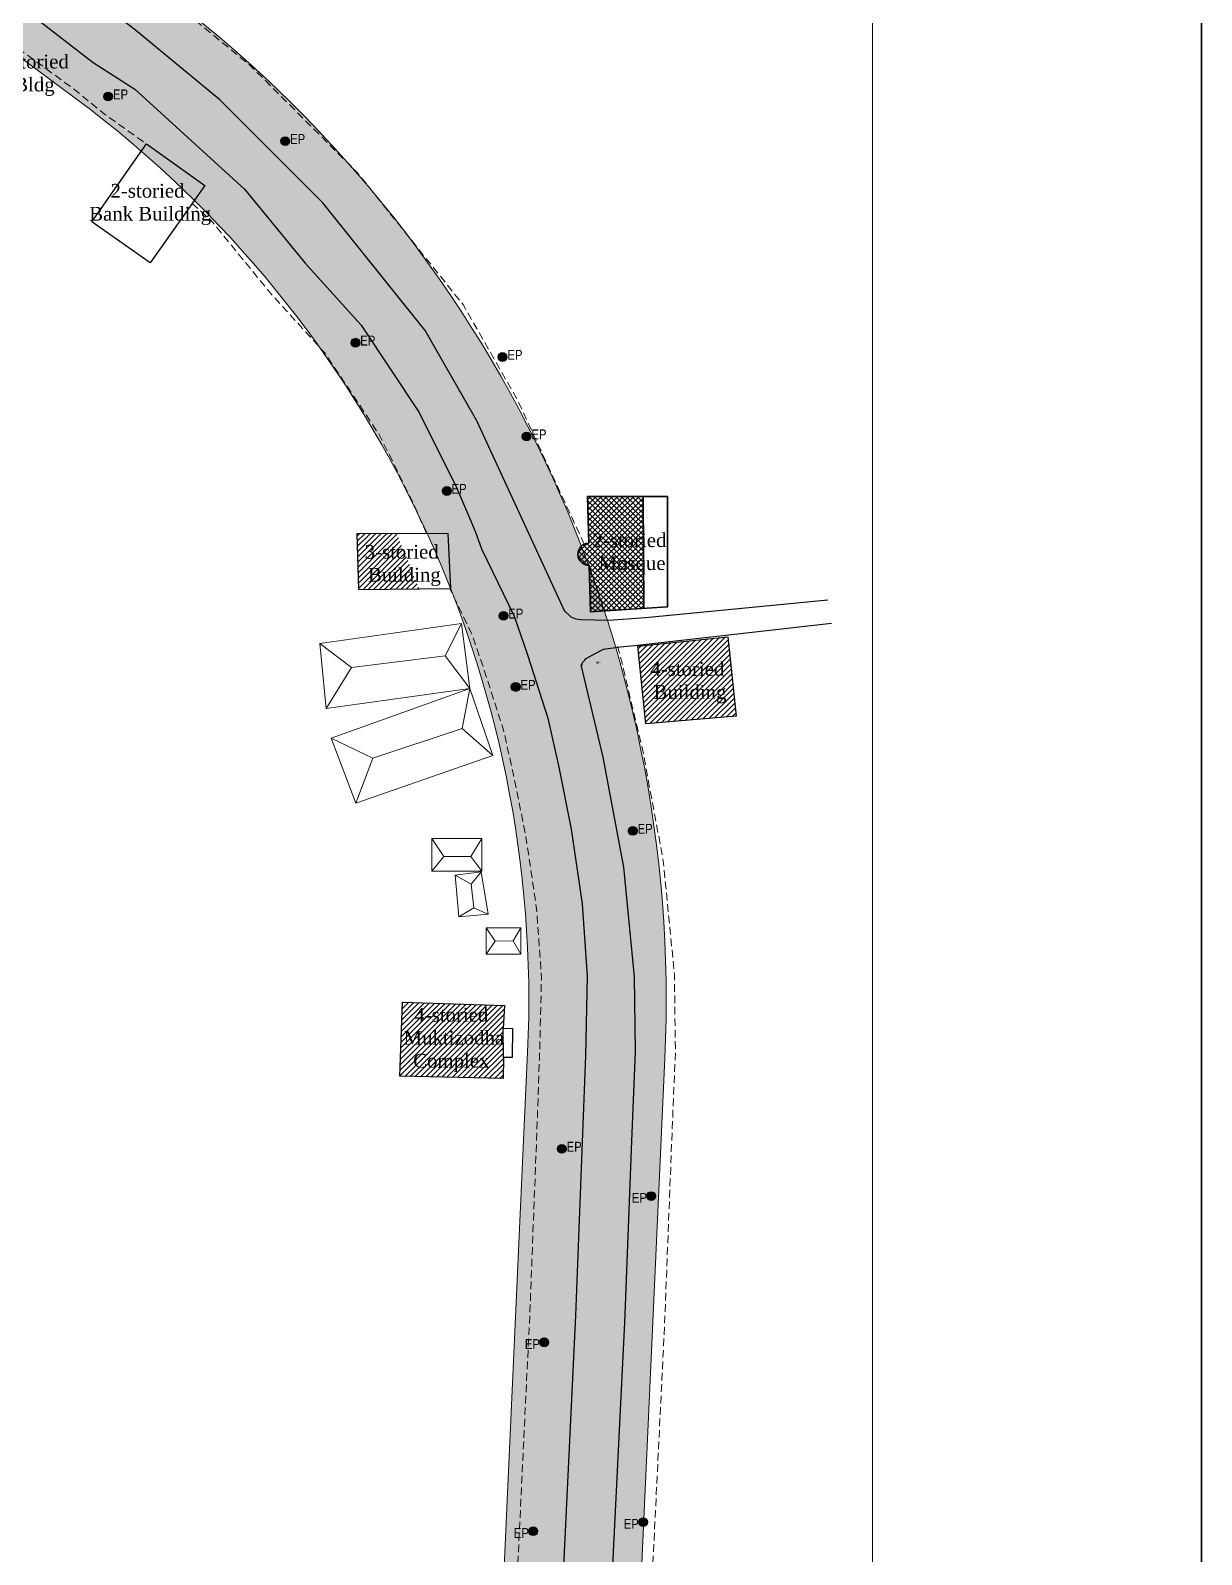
# Model space of a CAD drawing. Header units: inches. Extents: x -1373420 to 1275728, y -1279082 to 1370051.
# Drawn here: x 19076 to 26750, y 33044 to 43032 of the extents above; entities that cross this region are included whole.
import ezdxf

# ---------------------------------------------------------------- set-up
doc = ezdxf.new("R2010")
doc.units = ezdxf.units.IN
doc.header["$LTSCALE"] = 100
doc.header["$MEASUREMENT"] = 0
doc.linetypes.add('DASHDOTX2', pattern=[2, 1, -0.5, 0, -0.5])
doc.linetypes.add('DASHED', pattern=[0.75, 0.5, -0.25])
for name, color, linetype, lineweight in [('Area', 250, 'Continuous', 30), ('Boundary', 1, 'Continuous', 35), ('Box', 22, 'Continuous', 5), ('Building', 250, 'Continuous', 60), ('Hatch', 213, 'Continuous', 13), ('Katcha Road', 202, 'DASHED', 20), ('Power Pole', 216, 'DASHDOTX2', 30), ('pp', 5, 'DASHDOTX2', 30), ('Pucca Road', 202, 'Continuous', 40), ('Stucture', 180, 'Continuous', 35), ('Tinshed', 92, 'Continuous', 20)]:
    doc.layers.add(name, color=color, linetype=linetype, lineweight=lineweight)
for name, color, linetype in [('Electric pole', 1, 'Continuous'), ('Layout_Text', 7, 'Continuous'), ('spot level', 7, 'Continuous'), ('V-CTRL-HCPT', 150, 'Continuous'), ('V-NODE-TEXT', 11, 'Continuous')]:
    doc.layers.add(name, color=color, linetype=linetype)
doc.layers.add('road', color=7, linetype='Continuous', true_color=0x768ba2)
doc.styles.add('bidcon', font='ARIALN.TTF')
doc.styles.get("Standard").update_dxf_attribs({"font": 'arial.ttf'})
doc.styles.add('TR', font='times.ttf')
pattern_1 = [(45, (-258369.3613649813, 31980.83375680082), (-17.67766952966369, 17.67766952966369), [])]

# ---------------------------------------------------------------- blocks, each defined once
blk = doc.blocks.new('STA')
blk.add_lwpolyline([(0, 0.9999999999999964), (-0.8660254037844339, -0.5000000000000036), (0.8660254037844339, -0.5000000000000036)], close=True)
blk.add_circle((0, 0), 0.1181215260333346)
blk = doc.blocks.new('*U131', base_point=(239907.767, 2752555.269, 98.99606299))
at = {"layer": 'V-CTRL-HCPT', "xscale": 4, "yscale": 4, "zscale": 4}
blk.add_blockref('STA', (239907.767, 2752555.269, 98.99606299), dxfattribs=at)
at = {"layer": 'V-NODE-TEXT', "linetype": 'ByBlock', "char_height": 6}
for s, insert, attachment_point in [('882', (239912.7311016151, 2752561.269), 7), ('STA28', (239912.7311016151, 2752549.269), 1), ('99.00', (239912.7311016151, 2752555.269), 4)]:
    blk.add_mtext(s, dxfattribs=dict(at, insert=insert, attachment_point=attachment_point))
blk = doc.blocks.new('PP')
at = {"layer": 'pp'}
h = blk.add_hatch(color=1, dxfattribs=at)
h.dxf.hatch_style = 1
h.set_gradient(color1=(255, 0, 0), tint=1, name='SPHERICAL')
edge = h.paths.add_edge_path()
edge.add_arc((0, 0), 1.061231424485514, 0, 360)
at = {"layer": 'Power Pole', "linetype": 'Continuous', "lineweight": 30}
blk.add_circle((0, 0), 1.061231424485514, dxfattribs=at)
blk = doc.blocks.new('A$C225d3f41')
at = {"layer": 'Hatch'}
h = blk.add_hatch(dxfattribs=at)
h.set_pattern_fill('ANSI31', color=256, scale=200, style=0)
h.set_pattern_definition(pattern_1)
h.paths.add_polyline_path([(30563.96240335295, 41427.70362157972), (30528.71445283212, 41510.79291946417), (30268.83577627223, 41510.51694444013), (30279.39109710028, 41145.7186158263), (30679.31488095538, 41149.28401951148), (30642.53676357272, 41225.58814684689), (30598.90018756007, 41345.34547262442)])
edge = h.paths.add_edge_path()
edge.add_line((30276.05043514195, 41142.37795386797), (30282.73175905866, 41149.05927778463))
h.paths.add_polyline_path([(30282.33402327046, 41133.15535277874), (30293.98941114935, 41133.15535277874), (30293.98941114935, 41144.10173338308), (30282.33402327046, 41144.10173338308)], flags=9)
h.paths.add_polyline_path([(30282.31327183801, 41147.48421686858), (30298.7449477468, 41147.48421686858), (30298.7449477468, 41158.4305974729), (30282.31327183801, 41158.4305974729)], flags=24)
h.paths.add_polyline_path([(30280.67736724851, 41140.3267019678), (30308.83360247756, 41140.3267019678), (30308.83360247756, 41151.27308257213), (30280.67736724851, 41151.27308257213)], flags=9)
h.paths.add_polyline_path([(30291.1623528279, 41143.48571198986), (30836.15717257513, 41143.99451530501), (30835.83466821094, 41489.43882071884), (30290.83984846371, 41488.93001740368)], flags=9)
h = blk.add_hatch(dxfattribs=at)
h.set_pattern_fill('ANSI31', color=256, scale=200, style=0)
h.set_pattern_definition(pattern_1)
h.paths.add_polyline_path([(32753.36482328037, 40315.044622362), (32699.3658329933, 40835.72780553181), (32109.39109710028, 40774.14381267348), (32161.04464040679, 40265.16743472692)])
h.paths.add_polyline_path([(32162.76906780041, 40375.39663825445), (32707.7638875476, 40375.90544156961), (32707.44138318346, 40721.34974698344), (32162.44656343627, 40720.84094366829)], flags=24)
h = blk.add_hatch(dxfattribs=at)
h.set_pattern_fill('ANSI31', color=256, scale=200, style=0)
h.set_pattern_definition(pattern_1)
h.paths.add_polyline_path([(30549.70605773089, 37955.24617487433), (31228.10864381201, 37939.95016931253), (31229.07212788414, 38077.33346690422), (31228.00734961068, 38270.72441056332), (31235.72967977618, 38419.34066307017), (30567.22574277018, 38441.1910567778)])
at = {"layer": 'Stucture', "lineweight": 25}
h = blk.add_hatch(dxfattribs=at)
h.set_pattern_fill('ANSI37', color=253, scale=200, style=0)
h.set_pattern_definition([(45, (-258369.3613649813, 31980.83375680082), (-17.67766952966369, 17.67766952966369), []), (135, (-258369.3613649813, 31980.83375680082), (-17.67766952966369, -17.67766952966369), [])])
h.paths.add_polyline_path([(32144.77322073397, 41754.22255282531), (31780.41471914743, 41754.22255282531), (31788.06594224519, 41448.58720855119, 1), (31791.70050392393, 41303.40120419846), (31799.35172702168, 40997.76585992434), (32148.34751552041, 41020.70710856315)])
h.paths.add_polyline_path([(31793.72243327748, 41219.52213957389), (32312.94640716882, 41220.00688340934), (32312.62496603926, 41564.31232568559), (31793.40099214793, 41563.82758185014)], flags=9)
at = {"layer": 'Box', "color": 0, "linetype": 'ByBlock', "lineweight": 35, "elevation": 159.972868}
blk.add_lwpolyline([(0, 367.8653985182027), (35803.15767834708, 367.8653985182027), (35803.15767834708, 50047.15228601613), (0, 50047.15228601613)], close=True, dxfattribs=at)
at = {"layer": 'Building', "lineweight": 30}
for points in [[(28889.03676639107, 44064.97058433815), (29273.21101462381, 43793.73957489488), (28914.03153959929, 43284.99426188142), (28530.84779001382, 43555.12806464623)], [(32109.39109710028, 40774.14381267348), (32699.3658329933, 40835.72780553181), (32753.36482328037, 40315.044622362), (32161.04464040679, 40265.16743472692)]]:
    blk.add_lwpolyline(points, close=True, dxfattribs=at)
for points in [[(30279.39109710028, 41145.7186158263), (30884.39109710028, 41151.11231661782), (30866.55645143037, 41511.15168669711), (30268.83577627223, 41510.51694444013), (30279.39109710028, 41145.7186158263)], [(30567.22574277018, 38441.1910567778), (31235.72967977618, 38419.34066307017), (31228.00734961068, 38270.72441056332), (31287.19216742489, 38267.09077384564), (31285.84199527936, 38077.60837959925), (31229.07212788414, 38077.33346690423), (31228.10864381201, 37939.95016931253), (30549.70605773089, 37955.24617487433), (30567.22574277018, 38441.1910567778)], [(31229.07212788414, 38077.33346690423), (31228.00734961068, 38270.72441056332)]]:
    blk.add_lwpolyline(points, dxfattribs=at)
at = {"layer": 'Katcha Road', "color": 190, "flags": 128}
for points in [[(31758.39688161586, 41441.42857636142), (31320.3991206424, 42388.42979759006), (30964.42772488156, 43012.32327381591), (30268.9121047231, 43879.91049581976), (29571.99540305656, 44576.82719748366), (29004.51848632772, 45044.55104936702), (28513.53282911429, 45424.26844940896), (28267.06826245395, 45620.79735597976)], [(27837.05871541094, 44767.10428867066), (28039.38958420529, 44698.70224915526), (28405.48542114074, 44431.2189742414), (28614.48214645259, 44261.19028326085), (28889.19839128433, 44064.85647548481)], [(30724.15319797851, 41511.00046328082), (30649.21520273254, 41687.65032002008), (30417.35064733843, 42155.69892429568), (30059.97622376785, 42693.32390303016), (29702.24007116718, 43087.0799578081), (29313.40894822741, 43562.84285403367), (29189.82747231552, 43675.63431197893)], [(31301.41586498858, 34311.79599414669), (31401.91399312887, 36400.10439842022), (31445.8169309512, 37535.2134801594), (31465.81931912078, 38099.71225056118), (31478.06913877709, 38604.05373524766), (31446.19288271107, 39052.07153514919), (31376.38163043273, 39523.56249820373), (31297.19938182394, 39918.5530174349), (31229.98277983983, 40222.77555457927), (31101.68626712239, 40620.80910270716), (31020.66878039151, 40855.63663787639), (30878.27760110761, 41151.05781352994)], [(32156.75330182334, 33713.94696228354), (32285.04234719503, 36328.94338251554), (32330.75189272844, 37517.70680458142), (32355.79946110415, 38113.22470814626), (32349.2702049592, 38622.46562302949), (32276.00910018908, 39367.6741561671), (32138.3617787555, 40107.47285904602), (31989.81741106149, 40729.02227782357), (31976.74704126967, 40771.92101270847)]]:
    blk.add_lwpolyline(points, dxfattribs=at)
at = {"layer": 'Pucca Road', "color": 202, "lineweight": 25, "flags": 128}
for points in [[(31631.4777112733, 41001.19105676717), (31631.47771127318, 41001.19105676756), (31053.4855852889, 42250.87609614114), (30715.57219946181, 42843.12019063168), (30045.13912859728, 43679.41940323365), (29370.06038844195, 44354.49814338641), (28817.30448292737, 44810.08869457369), (28333.1312545797, 45184.53751346896), (27556.55645143037, 45753.04145047472), (26260.57219946367, 46702.37215913212)], [(28137.19564478082, 44911.61462169754), (28540.25993769226, 44599.04901629205), (28814.55437214841, 44424.30708772744), (29531.83204198239, 43769.65562370195), (29929.56295795907, 43283.00318941924), (30297.26511284692, 42878.27767093464), (30677.72480469738, 42305.92380269532), (30921.95015221817, 41812.92334024197), (31005.84558715281, 41615.15828776577), (31045.63809045759, 41521.35620532542), (31085.33052354073, 41412.42328542201), (31298.53852829692, 40970.07734980582), (31386.28086088022, 40715.7579859014), (31519.86201611703, 40301.32909726103), (31590.76904985664, 39980.40365519918), (31672.02889237535, 39575.04932448695), (31744.62731757184, 39084.73436386053), (31778.32810497453, 38611.07294653946), (31765.69030969945, 38090.75798590885), (31745.6115695404, 37524.10444259558), (31701.63519158756, 36387.09656858429), (31499.62731757184, 32189.45877330432)], [(31628.13704931486, 41004.53171872588), (31671.37704215269, 40966.43770736991), (31703.08269139566, 40953.19305651105), (31735.33018425578, 40947.96271031265), (31919.21938243532, 40944.10876420524), (32160.49925403978, 40961.3543318115), (33353.78021468665, 41076.85959957446)], [(31740.23655313154, 40642.54356184853), (31746.86678553163, 40666.22347593062), (31761.31214148132, 40682.45714903395), (31771.24392804876, 40692.15193373296), (31785.80841993523, 40701.50601740795), (31839.45888487995, 40729.10051476559), (31885.57219946367, 40753.47452133855), (31993.44455281692, 40769.90512757102), (32088.20999473875, 40778.78948197499), (33378.84712429321, 40924.82814563344)], [(31680.9659002496, 29199.18318276302), (31680.9659002496, 29199.18318276302), (31705.69030969759, 29739.18318276371), (31802.26511284878, 31831.97845834059), (32023.52495536749, 36342.05719851128), (32069.19424670731, 37529.77373392841), (32093.91865615529, 38117.60837961089), (32087.65881363658, 38605.83672607023), (32016.91078213957, 39325.48239534705), (31883.01314434392, 40045.12806464227), (31738.36747505306, 40650.36428512028)]]:
    blk.add_lwpolyline(points, dxfattribs=at)
at = {"layer": 'Stucture'}
blk.add_line((32144.77322073397, 41754.22255282531), (32148.34751552041, 41020.70710856315), dxfattribs=at)
blk.add_lwpolyline([(31788.06594224519, 41448.58720855119), (31780.41471914743, 41754.22255282531), (32303.64306560328, 41754.22255282531), (32303.64306560328, 41030.91546621205), (31799.35172702168, 40997.76585992434), (31791.70050392393, 41303.40120419846)], dxfattribs=at)
blk.add_arc((31789.88322308456, 41375.99420637482), 72.61574536301366, 91.4340332595475, 271.4340332595475, dxfattribs=at)
at = {"layer": 'Tinshed'}
for points in [[(30025.68195412791, 40791.85799535068), (30953.56432544609, 40923.19893077769), (31009.50920733606, 40497.17530873053), (30066.83531608194, 40366.14236770379), (30025.68195412791, 40791.85799535068)], [(30066.83531608194, 40366.14236770379), (30233.9550001992, 40633.62769361273), (30846.59473514889, 40709.80974637533), (30953.56432544609, 40923.19893077769)], [(30233.9550001992, 40633.62769361273), (30025.68195412791, 40791.85799535068)], [(30846.59473514889, 40709.80974637533), (31009.50920733606, 40497.17530873053)], [(30099.87818904675, 40171.66613353037), (31009.50920733606, 40497.17530873053), (31159.58215275808, 40057.92913497294), (30261.0102033905, 39744.28578864471), (30099.87818904675, 40171.66613353037)], [(30261.0102033905, 39744.28578864471), (30372.33393823542, 40039.38647393067), (30958.07504452998, 40234.42110264874), (31009.50920733606, 40497.17530873053)], [(30372.33393823542, 40039.38647393067), (30099.87818904675, 40171.66613353037)], [(30958.07504452998, 40234.42110264874), (31159.58215275808, 40057.92913497294)], [(30760.53808803891, 39513.43102664864), (30837.20059372718, 39395.49854559104), (31016.05457137886, 39395.49854559104), (31086.86561732652, 39299.10444258953)], [(31016.05457137886, 39395.49854559104), (31086.86561732652, 39513.43102664864)], [(30837.20059372718, 39395.49854559104), (30760.53808803891, 39299.10444258953)], [(30913.14765258727, 39272.5010983561), (31017.42120108579, 39213.7752810473), (31034.9762586779, 39058.14310412487), (31129.07613646967, 39016.46664731841)], [(31017.42120108579, 39213.7752810473), (31082.34385300596, 39294.38003314062)], [(31034.9762586779, 39058.14310412487), (30936.05997178238, 39000.22418337178)], [(31175.06008326996, 38840.24690683078), (31115.42671573884, 38928.62541271265)], [(31291.70102527644, 38841.97306065051), (31342.53490866383, 38928.62541271265)], [(31115.42671573884, 38755.12226991596), (31175.06008326996, 38840.24690683078), (31291.70102527644, 38841.97306065051), (31342.53490866383, 38755.12226991596)]]:
    blk.add_lwpolyline(points, dxfattribs=at)
for points in [[(30760.53808803891, 39513.43102664864), (31086.86561732652, 39513.43102664864), (31086.86561732652, 39299.10444258953), (30760.53808803891, 39299.10444258953)], [(30913.14765258727, 39272.5010983561), (31082.34385300596, 39294.38003314062), (31129.07613646967, 39016.46664731841), (30936.05997178238, 39000.22418337178)], [(31115.42671573884, 38928.62541271265), (31342.53490866383, 38928.62541271265), (31342.53490866383, 38755.12226991596), (31115.42671573884, 38755.12226991596)]]:
    blk.add_lwpolyline(points, close=True, dxfattribs=at)
at = {"layer": 'spot level', "linetype": 'ByBlock', "xscale": 27, "yscale": 27, "zscale": 27}
for p in [(28638.92445089039, 44375.87030141157), (29799.35172702168, 44083.47452133623), (30258.99160157802, 42762.41152920349, -100.5228677165354), (31223.4855852889, 42668.63200165409), (31380.53282938321, 42147.68711977064), (30857.18637269159, 41790.63987567051), (31229.08193120483, 40972.87817541844), (31308.99739631248, 40506.2304268401), (32076.59582150896, 39562.647749686), (31611.51708135178, 37478.90759220006), (32197.42838789831, 37169.93700898982), (31496.47771127324, 36211.23042684545), (32144.04256112623, 35033.08661528661), (31424.11550654832, 34973.12019063005)]:
    blk.add_blockref('PP', p, dxfattribs=at)
at = {"layer": 'V-CTRL-HCPT', "lineweight": 5, "xscale": 0.7874015748031497, "yscale": 0.7874015748031497, "zscale": 0.7874015748031497}
blk.add_blockref('*U131', (31843.17062465829, 40666.19105676453), dxfattribs=at)
at = {"layer": 'Electric pole', "style": 'bidcon'}
for p in [(28670.36989020661, 44357.45960388214, -1458.69094488189), (29830.7971663379, 44065.0638238068, -1458.69094488189), (30290.43704089423, 42744.00083167406, -1559.213812598425), (31254.93102460512, 42650.22130412467, -1458.69094488189), (31411.97826869943, 42129.27642224122, -1458.69094488189), (30888.63181200781, 41772.22917814108, -1458.69094488189), (31260.52737052104, 40954.46747788901, -1458.69094488189), (31340.4428356287, 40487.81972931067, -1458.69094488189), (32108.04126082518, 39544.23705215657, -1458.69094488189), (31642.96252066799, 37460.49689467063, -1458.69094488189), (32070.21430501441, 37126.20600881568, -1458.69094488189), (31369.26362838934, 36167.49942667131, -1458.69094488189), (31296.90142366441, 34929.38919045591, -1458.69094488189), (32016.82847824233, 34989.35561511247, -1458.69094488189)]:
    blk.add_text('EP', height=64.77862754426833, dxfattribs=at).set_placement(p)
at = {"layer": 'Layout_Text', "color": 6, "char_height": 90.26307772551402, "attachment_point": 5, "rotation": 0.05349091961085839, "style": 'TR'}
for s, insert in [('\\A1;2-storied\\P Bldg', (28138.54855311033, 44514.66088612636)), ('\\A1;2-storied\\P Bank Building', (28896.7647543099, 43668.07391034625)), ('\\A1;2-storied\\P Mosque', (32054.61803543044, 41378.39863687721)), ('\\A1;3-storied\\P Building', (30562.30784473149, 41302.24162261729)), ('\\A1;4-storied\\P Building', (32433.91455970402, 40534.15254888188)), ('\\A1;4-storied\\P Muktizodha\\PComplex', (30887.29563203361, 38192.86392512073))]:
    blk.add_mtext(s, dxfattribs=dict(at, insert=insert))

msp = doc.modelspace()

# ---------------------------------------------------------------- hatches: boundary and pattern name
at = {"layer": 'road', "lineweight": 15, "true_color": 0xbdbdbd}
h = msp.add_hatch(color=9, dxfattribs=at)
h.dxf.hatch_style = 1
edge = h.paths.add_edge_path()
edge.add_line((21752.32114258056, 18199.80263009746), (22652.44728847459, 18199.80263009746))
edge.add_line((22652.44728847459, 18199.80263009746), (22688.50136540801, 20353.1240531611))
edge.add_arc((140839.1188291429, 21511.59659564421), 118156.296767009, 177.3175910884902, 180.5617698986247, ccw=False)
edge.add_line((22812.28702494271, 27041.28374380563), (23233.24232410168, 36295.59776849271))
edge.add_arc((14964.4136636628, 36671.72583516124), 8277.378796347992, 357.395555452619, 413.5229692986707)
edge.add_line((19885.31933847472, 43327.52684464425), (17393.00886599637, 45179.08129454494))
edge.add_line((17393.00886599637, 45179.08129454494), (16856.29413760668, 44456.62901215557))
edge.add_line((16856.29413760668, 44456.62901215557), (19349.45996783829, 42604.43911114564))
edge.add_arc((14964.41366366282, 36671.72583516123), 7377.378796347972, -2.6044445473809787, 53.530782091641015, ccw=False)
edge.add_line((22334.17198100244, 36336.49420060367), (21913.24445366487, 27082.79071379689))
edge.add_arc((140839.1188292137, 21511.59659564296), 119056.2967670798, 177.3178863313668, 180.5560096553743)
edge.add_line((21788.42787205497, 20356.26871401885), (21752.32114258056, 18199.80263009746))

# ---------------------------------------------------------------- linework, layer by layer
at = {"lineweight": 0}
msp.add_lwpolyline([(24593.29628811156, 47416.09332257563), (24593.29628811156, 20474.03344230742), (5034.67343024511, 20474.03344230742), (5034.67343024511, 47416.09332257565)], close=True, dxfattribs=at)
at = {"layer": 'Area', "lineweight": 15, "flags": 128}
for points in [[(22652.4472884746, 18199.80263009746), (22688.50136540801, 20353.12405316058, -0.01415634598036957), (22812.28702494321, 27041.28374381574), (23233.24232410168, 36295.59776849268, 0.2486962073962742), (19915.90653182251, 43304.8034100728), (17393.00886599638, 45179.08129454494)], [(21752.32114258057, 18199.80263009746), (21788.42787205497, 20356.26871401777, -0.01412991865246526), (21913.24445366364, 27082.79071377019), (22334.17198100243, 36336.49420060367, 0.2486600095191843), (19378.33644567831, 42582.98657879361), (16856.29413760668, 44456.62901215557)]]:
    msp.add_lwpolyline(points, format="xyb", dxfattribs=at)

# ---------------------------------------------------------------- block references
at = {"layer": 'Boundary'}
msp.add_blockref('A$C225d3f41', (-9053.403893810926, -1776.338679188637), dxfattribs=at)

doc.saveas('drawing.dxf')
